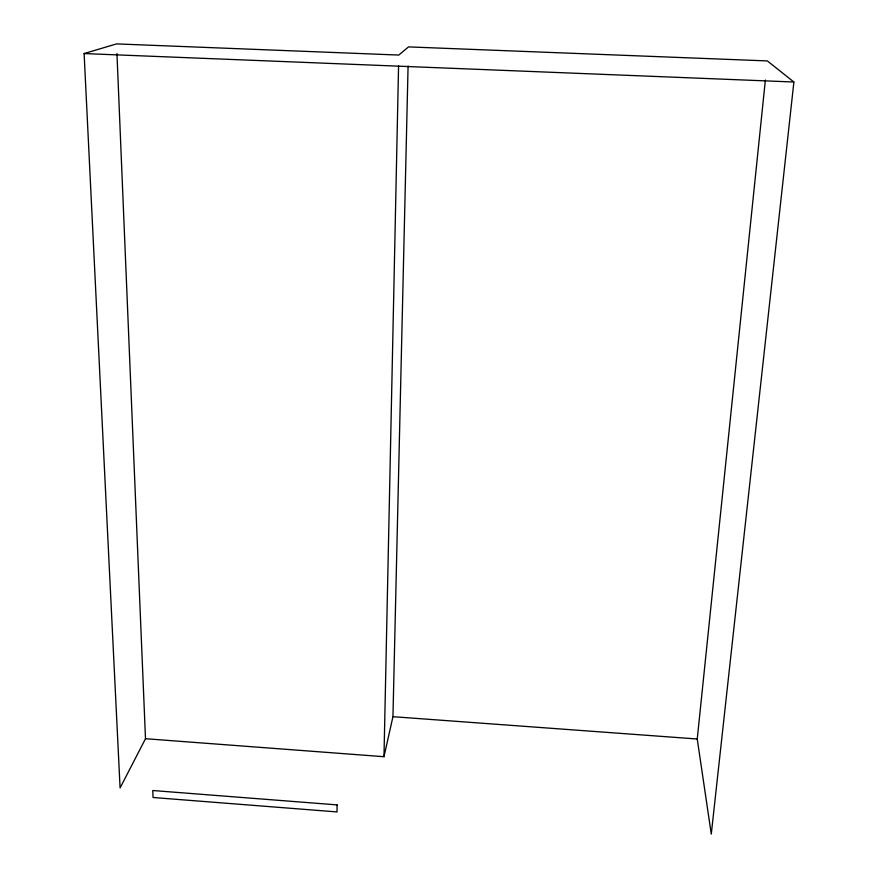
<?xml version="1.0" encoding="UTF-8"?>
<svg xmlns="http://www.w3.org/2000/svg" width="878" height="878" viewBox="0 0 878 878"><rect width="100%" height="100%" fill="white"/><g stroke="black" fill="none" stroke-linecap="round" stroke-linejoin="round"><path stroke-width="1.32" d="M765.375 80.03L697.242 739.002L711.279 834.1L793.888 82.016L767.35 60.922L408.522 46.896L398.799 55.062L116.554 43.9L84.112 53.558L120.088 787.961L145.496 738.716L383.982 756.704L398.568 66.026M383.982 756.704L392.949 716.689L408.083 66.07M84.112 53.558L793.888 82.016M392.949 716.689L697.242 739.002M116.95 53.492L145.496 738.716M337.086 804.896L337.031 811.93L153.057 797.498L152.772 790.518L337.086 804.896"/></g></svg>
